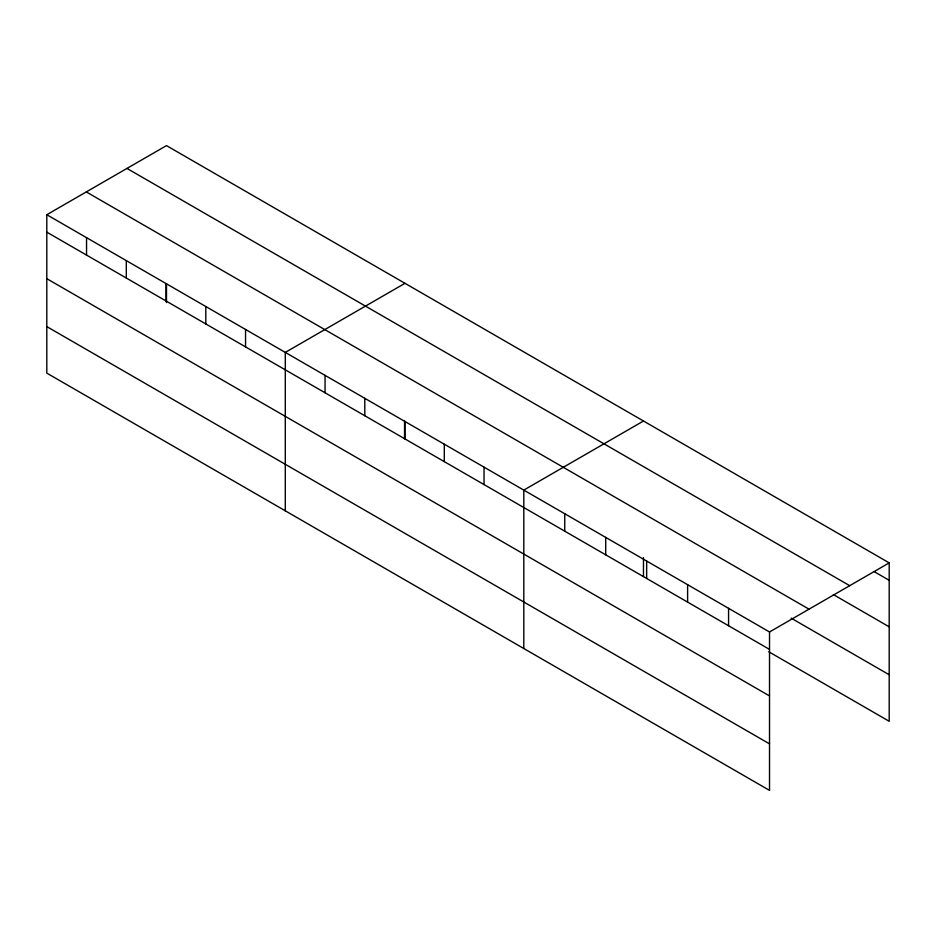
<?xml version="1.0" encoding="UTF-8"?>
<svg xmlns="http://www.w3.org/2000/svg" width="936" height="936" viewBox="0 0 936 936"><rect width="100%" height="100%" fill="white"/><g stroke="black" fill="none" stroke-linecap="round" stroke-linejoin="round"><path stroke-width="1.4" d="M769.521 695.928L769.521 631.975L46.8 214.718L46.8 373.125L769.521 790.382L769.521 695.928L46.8 278.671M768.819 651.784L889.2 721.282L889.2 562.875L166.479 145.618L46.8 214.718M404.972 283.315L285.293 352.404L285.293 510.822M643.477 421.013L523.797 490.101L523.797 648.519M769.521 631.975L889.2 562.875M874.306 571.709L889.2 580.308M126.98 168.421L849.701 585.679M833.356 594.582L889.2 626.827M86.299 191.915L809.02 609.172M791.154 618.158L889.2 674.762M46.8 232.14L769.521 649.397M46.8 326.605L769.521 743.863M728.571 608.33L728.571 625.751M687.609 584.684L687.609 602.105M646.659 561.038L646.659 578.471M643.477 557.61L643.477 576.506M605.697 537.393L605.697 554.826M564.747 513.747L564.747 531.18M484.041 467.158L484.041 484.579M444.296 444.202L444.296 461.635M404.972 421.364L404.972 438.82M404.551 421.258L404.551 438.68M364.794 398.303L364.794 415.736M325.049 375.359L325.049 392.792M245.548 329.46L245.548 346.893M205.803 306.517L205.803 323.938M166.479 283.678L166.479 302.574M166.046 283.561L166.046 300.994M126.301 260.618L126.301 278.039M86.545 237.662L86.545 255.095"/></g></svg>
